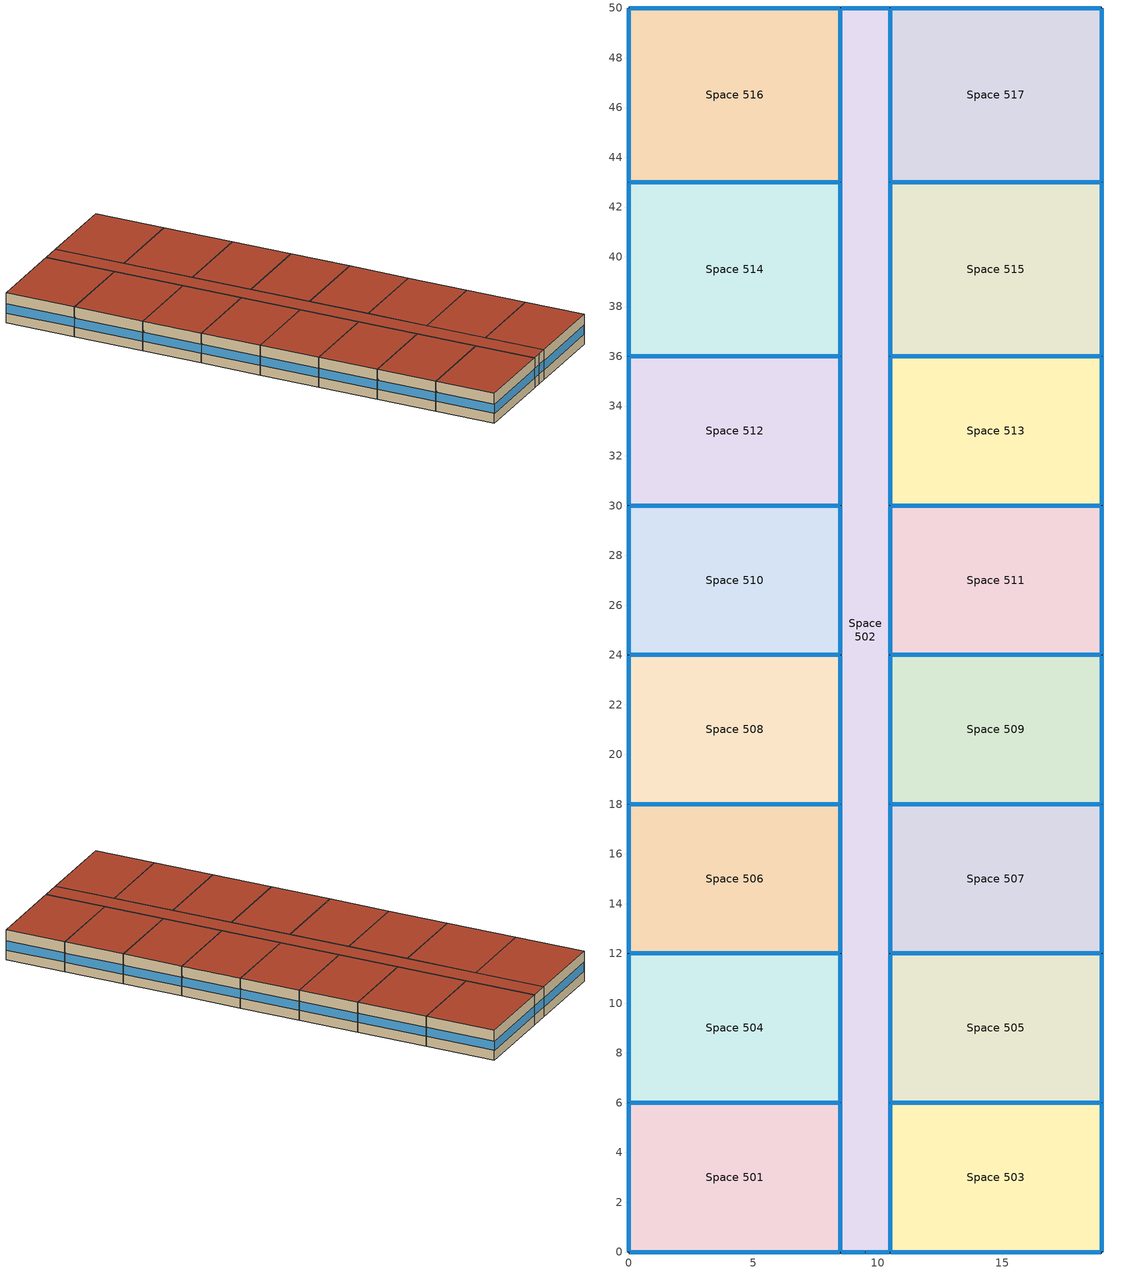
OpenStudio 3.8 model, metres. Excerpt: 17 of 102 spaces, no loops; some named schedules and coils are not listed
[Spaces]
Space 501
 floor ground: 8.5,6 8.5,0 0,0 0,6 z12.19
 wall outside: 8.5,0 8.5,6 0,6 0,0 8.5,0 z12.19:15.24
 window: 0,5.97 0,0.03 / 8.47,6 0.03,6 / 8.5,0.03 8.5,5.97 / 0.03,0 8.47,0 z13.19:14.11
 roof outside: 8.5,0 8.5,6 0,6 0,0 z15.24
Space 502
 floor ground: 10.5,50 10.5,0 8.5,0 8.5,50 z12.19
 wall outside: 10.5,0 10.5,6 10.5,12 10.5,18 10.5,24 10.5,30 10.5,36 10.5,43 10.5,50 8.5,50 8.5,43 8.5,36 8.5,30 8.5,24 8.5,18 8.5,12 8.5,6 8.5,0 9.5,0 10.5,0 z12.19:15.24
 window: 8.5,5.97 8.5,0.03 / 8.5,23.97 8.5,18.03 / 8.5,49.97 8.5,43.03 / 8.5,29.97 8.5,24.03 / 10.5,30.03 10.5,35.97 / 10.5,0.03 10.5,5.97 / 8.5,11.97 8.5,6.03 / 8.5,17.97 8.5,12.03 / 8.5,35.97 8.5,30.03 / 8.5,42.97 8.5,36.03 / 10.5,43.03 10.5,49.97 / 10.5,36.03 10.5,42.97 / 10.5,24.03 10.5,29.97 / 10.5,18.03 10.5,23.97 / 10.5,12.03 10.5,17.97 / 10.5,6.03 10.5,11.97 z13.19:14.11; 10.47,50 8.53,50 z13.19:14.13; 9.53,0 10.47,0 / 8.53,0 9.47,0 z13.19:14.16
 roof outside: 10.5,0 10.5,50 8.5,50 8.5,0 z15.24
Space 503
 floor ground: 19,6 19,0 10.5,0 10.5,6 z12.19
 wall outside: 19,0 19,6 10.5,6 10.5,0 19,0 z12.19:15.24
 window: 19,0.03 19,5.97 / 10.53,0 18.97,0 / 18.97,6 10.53,6 / 10.5,5.97 10.5,0.03 z13.19:14.11
 roof outside: 19,0 19,6 10.5,6 10.5,0 z15.24
Space 504
 floor ground: 0,12 8.5,12 8.5,6 0,6 z12.19
 wall outside: 8.5,6 8.5,12 0,12 0,6 8.5,6 z12.19:15.24
 window: 8.47,12 0.03,12 / 0.03,6 8.47,6 / 8.5,6.03 8.5,11.97 / 0,11.97 0,6.03 z13.19:14.11
 roof outside: 8.5,6 8.5,12 0,12 0,6 z15.24
Space 505
 floor ground: 19,12 19,6 10.5,6 10.5,12 z12.19
 wall outside: 19,6 19,12 10.5,12 10.5,6 19,6 z12.19:15.24
 window: 19,6.03 19,11.97 / 10.53,6 18.97,6 / 10.5,11.97 10.5,6.03 / 18.97,12 10.53,12 z13.19:14.11
 roof outside: 19,6 19,12 10.5,12 10.5,6 z15.24
Space 506
 floor ground: 8.5,18 8.5,12 0,12 0,18 z12.19
 wall outside: 8.5,12 8.5,18 0,18 0,12 8.5,12 z12.19:15.24
 window: 0,17.97 0,12.03 / 8.5,12.03 8.5,17.97 / 0.03,12 8.47,12 / 8.47,18 0.03,18 z13.19:14.11
 roof outside: 8.5,12 8.5,18 0,18 0,12 z15.24
Space 507
 floor ground: 19,18 19,12 10.5,12 10.5,18 z12.19
 wall outside: 19,12 19,18 10.5,18 10.5,12 19,12 z12.19:15.24
 window: 10.53,12 18.97,12 / 18.97,18 10.53,18 / 19,12.03 19,17.97 / 10.5,17.97 10.5,12.03 z13.19:14.11
 roof outside: 19,12 19,18 10.5,18 10.5,12 z15.24
Space 508
 floor ground: 8.5,24 8.5,18 0,18 0,24 z12.19
 wall outside: 8.5,18 8.5,24 0,24 0,18 8.5,18 z12.19:15.24
 window: 8.5,18.03 8.5,23.97 / 0.03,18 8.47,18 / 0,23.97 0,18.03 / 8.47,24 0.03,24 z13.19:14.11
 roof outside: 8.5,18 8.5,24 0,24 0,18 z15.24
Space 509
 floor ground: 19,24 19,18 10.5,18 10.5,24 z12.19
 wall outside: 19,18 19,24 10.5,24 10.5,18 19,18 z12.19:15.24
 window: 19,18.03 19,23.97 / 18.97,24 10.53,24 / 10.53,18 18.97,18 / 10.5,23.97 10.5,18.03 z13.19:14.11
 roof outside: 19,18 19,24 10.5,24 10.5,18 z15.24
Space 510
 floor ground: 8.5,30 8.5,24 0,24 0,30 z12.19
 wall outside: 0,30 0,24 8.5,24 8.5,30 0,30 z12.19:15.24
 window: 8.5,24.03 8.5,29.97 / 0,29.97 0,24.03 / 8.47,30 0.03,30 / 0.03,24 8.47,24 z13.19:14.11
 roof outside: 8.5,24 8.5,30 0,30 0,24 z15.24
Space 511
 floor ground: 19,30 19,24 10.5,24 10.5,30 z12.19
 wall outside: 19,24 19,30 10.5,30 10.5,24 19,24 z12.19:15.24
 window: 19,24.03 19,29.97 / 10.53,24 18.97,24 / 10.5,29.97 10.5,24.03 / 18.97,30 10.53,30 z13.19:14.11
 roof outside: 19,24 19,30 10.5,30 10.5,24 z15.24
Space 512
 floor ground: 8.5,36 8.5,30 0,30 0,36 z12.19
 wall outside: 0,36 0,30 8.5,30 8.5,36 0,36 z12.19:15.24
 window: 8.5,30.03 8.5,35.97 / 0,35.97 0,30.03 / 8.47,36 0.03,36 / 0.03,30 8.47,30 z13.19:14.11
 roof outside: 8.5,30 8.5,36 0,36 0,30 z15.24
Space 513
 floor ground: 19,36 19,30 10.5,30 10.5,36 z12.19
 wall outside: 19,30 19,36 10.5,36 10.5,30 19,30 z12.19:15.24
 window: 10.5,35.97 10.5,30.03 / 19,30.03 19,35.97 / 10.53,30 18.97,30 / 18.97,36 10.53,36 z13.19:14.11
 roof outside: 19,30 19,36 10.5,36 10.5,30 z15.24
Space 514
 floor ground: 8.5,43 8.5,36 0,36 0,43 z12.19
 wall outside: 0,43 0,36 8.5,36 8.5,43 0,43 z12.19:15.24
 window: 0,42.97 0,36.03 / 8.5,36.03 8.5,42.97 / 8.47,43 0.03,43 / 0.03,36 8.47,36 z13.19:14.11
 roof outside: 8.5,36 8.5,43 0,43 0,36 z15.24
Space 515
 floor ground: 19,43 19,36 10.5,36 10.5,43 z12.19
 wall outside: 19,36 19,43 10.5,43 10.5,36 19,36 z12.19:15.24
 window: 19,36.03 19,42.97 / 10.53,36 18.97,36 / 10.5,42.97 10.5,36.03 / 18.97,43 10.53,43 z13.19:14.11
 roof outside: 19,36 19,43 10.5,43 10.5,36 z15.24
Space 516
 floor ground: 8.5,50 8.5,43 0,43 0,50 z12.19
 wall outside: 0,50 0,43 8.5,43 8.5,50 0,50 z12.19:15.24
 window: 0.03,43 8.47,43 / 0,49.97 0,43.03 / 8.47,50 0.03,50 / 8.5,43.03 8.5,49.97 z13.19:14.11
 roof outside: 8.5,43 8.5,50 0,50 0,43 z15.24
Space 517
 floor ground: 19,50 19,43 10.5,43 10.5,50 z12.19
 wall outside: 10.5,50 10.5,43 19,43 19,50 10.5,50 z12.19:15.24
 window: 10.5,49.97 10.5,43.03 / 18.97,50 10.53,50 / 19,43.03 19,49.97 / 10.53,43 18.97,43 z13.19:14.11
 roof outside: 19,43 19,50 10.5,50 10.5,43 z15.24
[ClimateZones]
Climate Zone Institution Name 1=ASHRAE; Climate Zone Document Name 1=ANSI/ASHRAE Standard 169; Climate Zone Document Year 1=2006; Climate Zone Value 1=6A; Climate Zone Institution Name 2=CEC; Climate Zone Document Name 2=California Climate Zone Descriptions; Climate Zone Document Year 2=1995; Climate Zone Value 2=7
[Building]
Building 1
[Site]
Montreal Int'l: Latitude {deg}=45.47; Longitude {deg}=-73.75; Time Zone {hr}=-5; Elevation {m}=36
[SizingPeriod:DesignDay] Barometric Pressure {Pa}=100893; Rain Indicator=No; Snow Indicator=No; Day of Month=21; Daylight Saving Time Indicator=No; Dry-Bulb Temperature Range Modifier Type=DefaultMultipliers
Name | Maximum Dry-Bulb Temperature {C} | Daily Dry-Bulb Temperature Range {deltaC} | Wind Speed {m/s} | Wind Direction {deg} | Sky Clearness | Month | Day Type | Humidity Condition Type | Wetbulb or DewPoint at Maximum Dry-Bulb {C} | Solar Model Indicator | ASHRAE Clear Sky Optical Depth for Beam Irradiance | ASHRAE Clear Sky Optical Depth for Diffuse Irradiance
Montreal Int'l Ann Htg 99.6% Condns DB | -23.7 | 0 | 3.9 | 260 | 0 | 1 | WinterDesignDay | Wetbulb | -23.7 | ASHRAEClearSky
Montreal Int'l Ann Hum_n 99.6% Condns DP=>MCDB | -23 | 0 | 3.9 | 260 | 0 | 1 | WinterDesignDay | Dewpoint | -30.5 | ASHRAEClearSky
Montreal Int'l Ann Htg Wind 99.6% Condns WS=>MCDB | -5.3 | 0 | 12.9 | 260 | 0 | 1 | WinterDesignDay | Wetbulb | -5.3 | ASHRAEClearSky
Montreal Int'l Ann Clg .4% Condns DB=>MWB | 30 | 9.3 | 4.9 | 220 |  | 7 | SummerDesignDay | Wetbulb | 22.1 | ASHRAETau | 0.465 | 1.966
[Material]
Name | Roughness | Thickness {m} | Conductivity {W/m-K} | Density {kg/m3} | Specific Heat {J/kg-K} | Thermal Absorptance | Solar Absorptance | Visible Absorptance
G05 25mm wood 3 | MediumSmooth | 0.0254 | 0.15 | 608 | 1630 | 0.9 | 0.5 | 0.5
Generic Acoustic Tile | MediumSmooth | 0.02 | 0.06 | 368 | 590 | 0.9 | 0.2 | 0.2
Generic Ceiling Air Gap | Smooth | 0.1 | 0.556 | 1.28 | 1000 | 0.9 | 0.7 | 0.7
Generic LW Concrete | MediumRough | 0.1 | 0.53 | 1280 | 840 | 0.9 | 0.8 | 0.8
4 in. Normalweight Concrete Floor 1 | MediumRough | 0.1016 | 2.31 | 2322 | 832 | 0.9 | 0.7 | 0.7
1IN Stucco 1 | Smooth | 0.0253 | 0.6918 | 1858 | 837 | 0.9 | 0.7 | 0.92
8IN CONCRETE HW RefBldg 1 | Rough | 0.2032 | 1.311 | 2240 | 836.8 | 0.9 | 0.7 | 0.7
1/2IN Gypsum 1 | Smooth | 0.0127 | 0.16 | 784.9 | 830 | 0.9 | 0.4 | 0.4
Roof Membrane 1 | VeryRough | 0.0095 | 0.16 | 1121.29 | 1460 | 0.9 | 0.7 | 0.7
Metal Roof Surface 2; F08 Metal surface 1 | Smooth | 0.0008 | 45.28 | 7824 | 500 | 0.9 | 0.7 | 0.7
100mm Normalweight concrete floor 1 | MediumSmooth | 0.1016 | 2.31 | 2322 | 832
G01 13mm gypsum board 1 | Smooth | 0.0127 | 0.16 | 800 | 1090 | 0.9 | 0.7 | 0.5
Generic HW Concrete | MediumRough | 0.2 | 1.95 | 2240 | 900 | 0.9 | 0.8 | 0.8
6 in. Normalweight Concrete Floor 2 | MediumRough | 0.1524 | 2.31 | 2322 | 832 | 0.9 | 0.7 | 0.7
[Material:NoMass] Thermal Absorptance=0.9; Solar Absorptance=0.7
Name | Roughness | Thermal Resistance {m2-K/W} | Visible Absorptance
Typical Insulation R-13.06 1 | Smooth | 5.20402 | 0.7
Typical Carpet Pad 1 | Smooth | 0.21648 | 0.8
Typical Insulation R-10.11 1 | Smooth | 3.77764 | 0.7
Typical Insulation U=0.183 | Smooth | 5.46 | 0.7
CP02 CARPET PAD 2 | VeryRough | 0.21648 | 0.8
Typical Carpet Pad 3 | Smooth | 3.45515 | 0.8
Typical Insulation R-0.58 1 | Smooth | 0.454528 | 0.7
Typical Insulation R-1.15 1 | Smooth | 0.454545 | 0.7
[DefaultConstructionSet]
Zone 20112020 6A: Default Exterior Surface Constructions=NECB 2011 - HighApt - NECB HDD Method at climate 22; Default Interior Surface Constructions=Default Surface Constructions 1687; Default Ground Contact Surface Constructions=NECB 2011 - HighApt - NECB HDD Method at climate 23; Default Exterior SubSurface Constructions=NECB 2011 - HighApt - NECB HDD Method at climate 24; Default Interior SubSurface Constructions=Default Sub Surface Constructions 1123; Interior Partition Construction=Typical Interior Partition 6; Adiabatic Surface Construction=Generic Interior Floor 1
[Construction]
Typical Interior Partition 6; Typical Interior Door 2: G05 25mm wood 3
Customized opaque construction {aa5b39cb-99df-4bbb-a3fc-e586428a340d} to conductance of 0.183 1: Typical Insulation R-13.06 1, 4 in. Normalweight Concrete Floor 1, Typical Carpet Pad 1
Customized opaque construction {43577338-bb1a-47c1-a31a-39af3f5bfda6} to conductance of 0.247: 1IN Stucco 1, 8IN CONCRETE HW RefBldg 1, Typical Insulation R-10.11 1, 1/2IN Gypsum 1
Typical IEAD Roof 20112019 6A: Roof Membrane 1, Typical Insulation U=0.183, Metal Roof Surface 2
Typical Interior Floor 1: 100mm Normalweight concrete floor 1, CP02 CARPET PAD 2
Typical Interior Wall 1: G01 13mm gypsum board 1, G01 13mm gypsum board 1
Typical Interior Ceiling 1: CP02 CARPET PAD 2, 100mm Normalweight concrete floor 1
Generic Ground Slab 6A 20112020: Typical Insulation U=0.183, Generic HW Concrete
Customized opaque construction {4e7b71c1-5be2-4431-8ce4-cf987089d090} to conductance of 0.284: 6 in. Normalweight Concrete Floor 2, Typical Carpet Pad 3
Customized Fenestration: u=2.38: Fenestration U=2.38 0.4
Customized opaque construction {1d419b8d-d461-492a-92d8-f46981addb7c} to conductance of 2.2: F08 Metal surface 1, Typical Insulation R-0.58 1
Customized opaque construction {bc588554-639a-4cee-8ce8-916022afe59b} to conductance of 2.2: Typical Insulation R-1.15 1
Customized Fenestration: cond=0.220 tvis=0.294 tsol=0.332: Customized Fenestration:: cond=0.220 tvis=0.294 tsol=0.332
Customized Fenestration: cond=0.220 tvis=0.898 tsol=0.837 3: Customized Fenestration:: cond=0.220 tvis=0.898 tsol=0.837
Typical Interior Window 1: Clear 3mm 2
Generic Interior Floor 1: Generic Acoustic Tile, Generic Ceiling Air Gap, Generic LW Concrete
[WindowMaterial:SimpleGlazingSystem]
Name | U-Factor {W/m2-K} | Solar Heat Gain Coefficient | Visible Transmittance
Fenestration U=2.38 0.4 | 2.38 | 0.4 | 0.4
Customized Fenestration:: cond=0.220 tvis=0.294 tsol=0.332; Customized Fenestration:: cond=0.220 tvis=0.898 tsol=0.837 | 2.2 | 0.6 | 0.21
[WindowMaterial:Glazing]
Clear 3mm 2: Optical Data Type=SpectralAverage; Thickness {m}=0.003; Solar Transmittance at Normal Incidence=0.837; Front Side Solar Reflectance at Normal Incidence=0.075; Back Side Solar Reflectance at Normal Incidence=0.075; Visible Transmittance at Normal Incidence=0.898; Front Side Visible Reflectance at Normal Incidence=0.081; Back Side Visible Reflectance at Normal Incidence=0.081; Infrared Transmittance at Normal Incidence=0; Front Side Infrared Hemispherical Emissivity=0.84; Back Side Infrared Hemispherical Emissivity=0.84; Conductivity {W/m-K}=0.9; Dirt Correction Factor for Solar and Visible Transmittance=1; Solar Diffusing=No
[DefaultSurfaceConstructions]
Name | Floor Construction | Wall Construction | Roof Ceiling Construction
NECB 2011 - HighApt - NECB HDD Method at climate 22 | Customized opaque construction {aa5b39cb-99df-4bbb-a3fc-e586428a340d} to conductance of 0.183 1 | Customized opaque construction {43577338-bb1a-47c1-a31a-39af3f5bfda6} to conductance of 0.247 | Typical IEAD Roof 20112019 6A
Default Surface Constructions 1687 | Typical Interior Floor 1 | Typical Interior Wall 1 | Typical Interior Ceiling 1
NECB 2011 - HighApt - NECB HDD Method at climate 23 | Generic Ground Slab 6A 20112020 | Generic Ground Slab 6A 20112020 | Customized opaque construction {4e7b71c1-5be2-4431-8ce4-cf987089d090} to conductance of 0.284
[DefaultSubSurfaceConstructions]
Name | Fixed Window Construction | Operable Window Construction | Door Construction | Glass Door Construction | Overhead Door Construction | Skylight Construction | Tubular Daylight Dome Construction | Tubular Daylight Diffuser Construction
NECB 2011 - HighApt - NECB HDD Method at climate 24 | Customized Fenestration: u=2.38 | Customized Fenestration: u=2.38 | Customized opaque construction {1d419b8d-d461-492a-92d8-f46981addb7c} to conductance of 2.2 | Customized Fenestration: u=2.38 | Customized opaque construction {bc588554-639a-4cee-8ce8-916022afe59b} to conductance of 2.2 | Customized Fenestration: cond=0.220 tvis=0.294 tsol=0.332 | Customized Fenestration: cond=0.220 tvis=0.898 tsol=0.837 3 | Customized Fenestration: cond=0.220 tvis=0.898 tsol=0.837 3
Default Sub Surface Constructions 1123 | Typical Interior Window 1 | Typical Interior Window 1 | Typical Interior Door 2
[ThermostatSetpoint:DualSetpoint] Heating Setpoint Temperature Schedule=NECB-G-Thermostat Setpoint-Heating; Cooling Setpoint Temperature Schedule=NECB-G-Thermostat Setpoint-Cooling
Thermostat Setpoint Dual Setpoint 49; Thermostat Setpoint Dual Setpoint 56; Thermostat Setpoint Dual Setpoint 57; Thermostat Setpoint Dual Setpoint 58; Thermostat Setpoint Dual Setpoint 59; Thermostat Setpoint Dual Setpoint 64; Thermostat Setpoint Dual Setpoint 68; Thermostat Setpoint Dual Setpoint 74; Thermostat Setpoint Dual Setpoint 75; Thermostat Setpoint Dual Setpoint 76; Thermostat Setpoint Dual Setpoint 77; Thermostat Setpoint Dual Setpoint 78; Thermostat Setpoint Dual Setpoint 84; Thermostat Setpoint Dual Setpoint 85; Thermostat Setpoint Dual Setpoint 93; Thermostat Setpoint Dual Setpoint 94; Thermostat Setpoint Dual Setpoint 98
[DesignSpecification:OutdoorAir]
MidriseApartment Apartment Ventilation: Outdoor Air Method=Sum; Outdoor Air Flow per Person {m3/s-person}=0; Outdoor Air Flow Rate {m3/s}=0.05; Outdoor Air Flow Rate Fraction Schedule=Always On Discrete
[BuildingStory]
Building Story 5: Nominal Z Coordinate {m}=12.192; Nominal Floor to Floor Height {m}=3.048
[Space] Building Story=Building Story 5
Name | Space Type | Thermal Zone
Space 501 | MURB small 1 | Thermal Zone 74
Space 502 | MURB lobby 1 | Thermal Zone 75
Space 503 | MURB small 1 | Thermal Zone 76
Space 504 | MURB small 1 | Thermal Zone 77
Space 505 | MURB small 1 | Thermal Zone 78
Space 506 | MURB small 1 | Thermal Zone 79
Space 507 | MURB small 1 | Thermal Zone 80
Space 508 | MURB small 1 | Thermal Zone 81
Space 509 | MURB small 1 | Thermal Zone 82
Space 510 | MURB small 1 | Thermal Zone 83
Space 511 | MURB small 1 | Thermal Zone 28
Space 512 | MURB small 1 | Thermal Zone 85
Space 513 | MURB small 1 | Thermal Zone 86
Space 514 | MURB small 1 | Thermal Zone 87
Space 515 | MURB small 1 | Thermal Zone 88
Space 516 | MURB small 1 | Thermal Zone 89
Space 517 | MURB small 1 | Thermal Zone 90
[ThermalZone] Use Ideal Air Loads=No
Name | Thermostat
Thermal Zone 28 | Thermostat Setpoint Dual Setpoint 49
Thermal Zone 74 | Thermostat Setpoint Dual Setpoint 68
Thermal Zone 75 | Thermostat Setpoint Dual Setpoint 56
Thermal Zone 76 | Thermostat Setpoint Dual Setpoint 84
Thermal Zone 77 | Thermostat Setpoint Dual Setpoint 75
Thermal Zone 78 | Thermostat Setpoint Dual Setpoint 85
Thermal Zone 79 | Thermostat Setpoint Dual Setpoint 76
Thermal Zone 80 | Thermostat Setpoint Dual Setpoint 57
Thermal Zone 81 | Thermostat Setpoint Dual Setpoint 58
Thermal Zone 82 | Thermostat Setpoint Dual Setpoint 59
Thermal Zone 83 | Thermostat Setpoint Dual Setpoint 64
Thermal Zone 85 | Thermostat Setpoint Dual Setpoint 74
Thermal Zone 86 | Thermostat Setpoint Dual Setpoint 77
Thermal Zone 87 | Thermostat Setpoint Dual Setpoint 78
Thermal Zone 88 | Thermostat Setpoint Dual Setpoint 94
Thermal Zone 89 | Thermostat Setpoint Dual Setpoint 93
Thermal Zone 90 | Thermostat Setpoint Dual Setpoint 98
[DefaultScheduleSet]
Name | Number of People Schedule | People Activity Level Schedule | Electric Equipment Schedule | Hot Water Equipment Schedule | Infiltration Schedule | Lighting Schedule
MidriseApartment Apartment Schedule Set 1 | MidriseApartment Apartment Occ 2 | MidriseApartment Activity 2 | MURB Appliances and lighting | MURB hot water equipment schedule | MidriseApartment Infil 12
MidriseApartment Corridor Schedule Set 1 |  |  | ApartmentMidRise BLDG_ELEVATORS Pre2004 |  | MidriseApartment Infil 1 | MidriseApartment Corridor Light 2
[SpaceType] Default Construction Set=Zone 20112020 6A
Name | Default Schedule Set | Design Specification Outdoor Air Object
MURB small 1 | MidriseApartment Apartment Schedule Set 1 | MidriseApartment Apartment Ventilation
MURB lobby 1 | MidriseApartment Corridor Schedule Set 1
[ZoneHVAC:PackagedTerminalHeatPump] Availability Schedule=Always On Discrete hvac_library; Supply Air Flow Rate During Cooling Operation {m3/s}=Autosize; Supply Air Flow Rate During Heating Operation {m3/s}=Autosize; Supply Air Flow Rate When No Cooling or Heating is Needed {m3/s}=Autosize; No Load Supply Air Flow Rate Control Set To Low Speed=Yes; Outdoor Air Flow Rate During Cooling Operation {m3/s}=Autosize; Outdoor Air Flow Rate During Heating Operation {m3/s}=Autosize; Outdoor Air Flow Rate When No Cooling or Heating is Needed {m3/s}=Autosize; Maximum Supply Air Temperature from Supplemental Heater {C}=Autosize; Supply Air Fan Operating Mode Schedule=Always On Discrete hvac_library
Name | Supply Air Fan | Heating Coil | Cooling Coil | Supplemental Heating Coil
PTHP 39 | PTHP CV Fan 39 | PTHP 1 Spd DX Htg Coil 39 | PTHP 1 Spd DX Clg Coil 39 | PTHP Elec Htg Backup Coil 39
PTHP 40 | PTHP CV Fan 40 | PTHP 1 Spd DX Htg Coil 40 | PTHP 1 Spd DX Clg Coil 40 | PTHP Elec Htg Backup Coil 40
PTHP 41 | PTHP CV Fan 41 | PTHP 1 Spd DX Htg Coil 41 | PTHP 1 Spd DX Clg Coil 41 | PTHP Elec Htg Backup Coil 41
PTHP 42 | PTHP CV Fan 42 | PTHP 1 Spd DX Htg Coil 42 | PTHP 1 Spd DX Clg Coil 42 | PTHP Elec Htg Backup Coil 42
PTHP 43 | PTHP CV Fan 43 | PTHP 1 Spd DX Htg Coil 43 | PTHP 1 Spd DX Clg Coil 43 | PTHP Elec Htg Backup Coil 43
PTHP 44 | PTHP CV Fan 44 | PTHP 1 Spd DX Htg Coil 44 | PTHP 1 Spd DX Clg Coil 44 | PTHP Elec Htg Backup Coil 44
PTHP 45 | PTHP CV Fan 45 | PTHP 1 Spd DX Htg Coil 45 | PTHP 1 Spd DX Clg Coil 45 | PTHP Elec Htg Backup Coil 45
PTHP 46 | PTHP CV Fan 46 | PTHP 1 Spd DX Htg Coil 46 | PTHP 1 Spd DX Clg Coil 46 | PTHP Elec Htg Backup Coil 46
PTHP 47 | PTHP CV Fan 47 | PTHP 1 Spd DX Htg Coil 47 | PTHP 1 Spd DX Clg Coil 47 | PTHP Elec Htg Backup Coil 47
PTHP 48 | PTHP CV Fan 48 | PTHP 1 Spd DX Htg Coil 48 | PTHP 1 Spd DX Clg Coil 48 | PTHP Elec Htg Backup Coil 48
PTHP 49 | PTHP CV Fan 49 | PTHP 1 Spd DX Htg Coil 49 | PTHP 1 Spd DX Clg Coil 49 | PTHP Elec Htg Backup Coil 49
PTHP 50 | PTHP CV Fan 50 | PTHP 1 Spd DX Htg Coil 50 | PTHP 1 Spd DX Clg Coil 50 | PTHP Elec Htg Backup Coil 50
PTHP 51 | PTHP CV Fan 51 | PTHP 1 Spd DX Htg Coil 51 | PTHP 1 Spd DX Clg Coil 51 | PTHP Elec Htg Backup Coil 51
PTHP 52 | PTHP CV Fan 52 | PTHP 1 Spd DX Htg Coil 52 | PTHP 1 Spd DX Clg Coil 52 | PTHP Elec Htg Backup Coil 52
PTHP 53 | PTHP CV Fan 53 | PTHP 1 Spd DX Htg Coil 53 | PTHP 1 Spd DX Clg Coil 53 | PTHP Elec Htg Backup Coil 53
PTHP 54 | PTHP CV Fan 54 | PTHP 1 Spd DX Htg Coil 54 | PTHP 1 Spd DX Clg Coil 54 | PTHP Elec Htg Backup Coil 54
PTHP 55 | PTHP CV Fan 55 | PTHP 1 Spd DX Htg Coil 55 | PTHP 1 Spd DX Clg Coil 55 | PTHP Elec Htg Backup Coil 55
PTHP 56 | PTHP CV Fan 56 | PTHP 1 Spd DX Htg Coil 56 | PTHP 1 Spd DX Clg Coil 56 | PTHP Elec Htg Backup Coil 56
PTHP 57 | PTHP CV Fan 57 | PTHP 1 Spd DX Htg Coil 57 | PTHP 1 Spd DX Clg Coil 57 | PTHP Elec Htg Backup Coil 57
PTHP 58 | PTHP CV Fan 58 | PTHP 1 Spd DX Htg Coil 58 | PTHP 1 Spd DX Clg Coil 58 | PTHP Elec Htg Backup Coil 58
[People:Definition]
MidriseApartment Apartment People Definition: Number of People Calculation Method=People/Area; People per Space Floor Area {person/m2}=0.0283091; Fraction Radiant=0.3
[ElectricEquipment:Definition] Design Level Calculation Method=Watts/Area; Fraction Latent=0; Fraction Radiant=0.5; Fraction Lost=0
Name | Watts per Space Floor Area {W/m2}
MidriseApartment Apartment Elec Equip Definition | 8.3
MidriseApartment Apartment Elec Equip Definition 1 | 8.15
[People]
People 2: People Definition=MidriseApartment Apartment People Definition; Space or SpaceType=MURB small 1; Multiplier=1
[ElectricEquipment]
Name | Electric Equipment Definition | Space or SpaceType
Electric Equipment 2 | MidriseApartment Apartment Elec Equip Definition | MURB small 1
Electric Equipment 1 | MidriseApartment Apartment Elec Equip Definition 1 | MURB lobby 1
